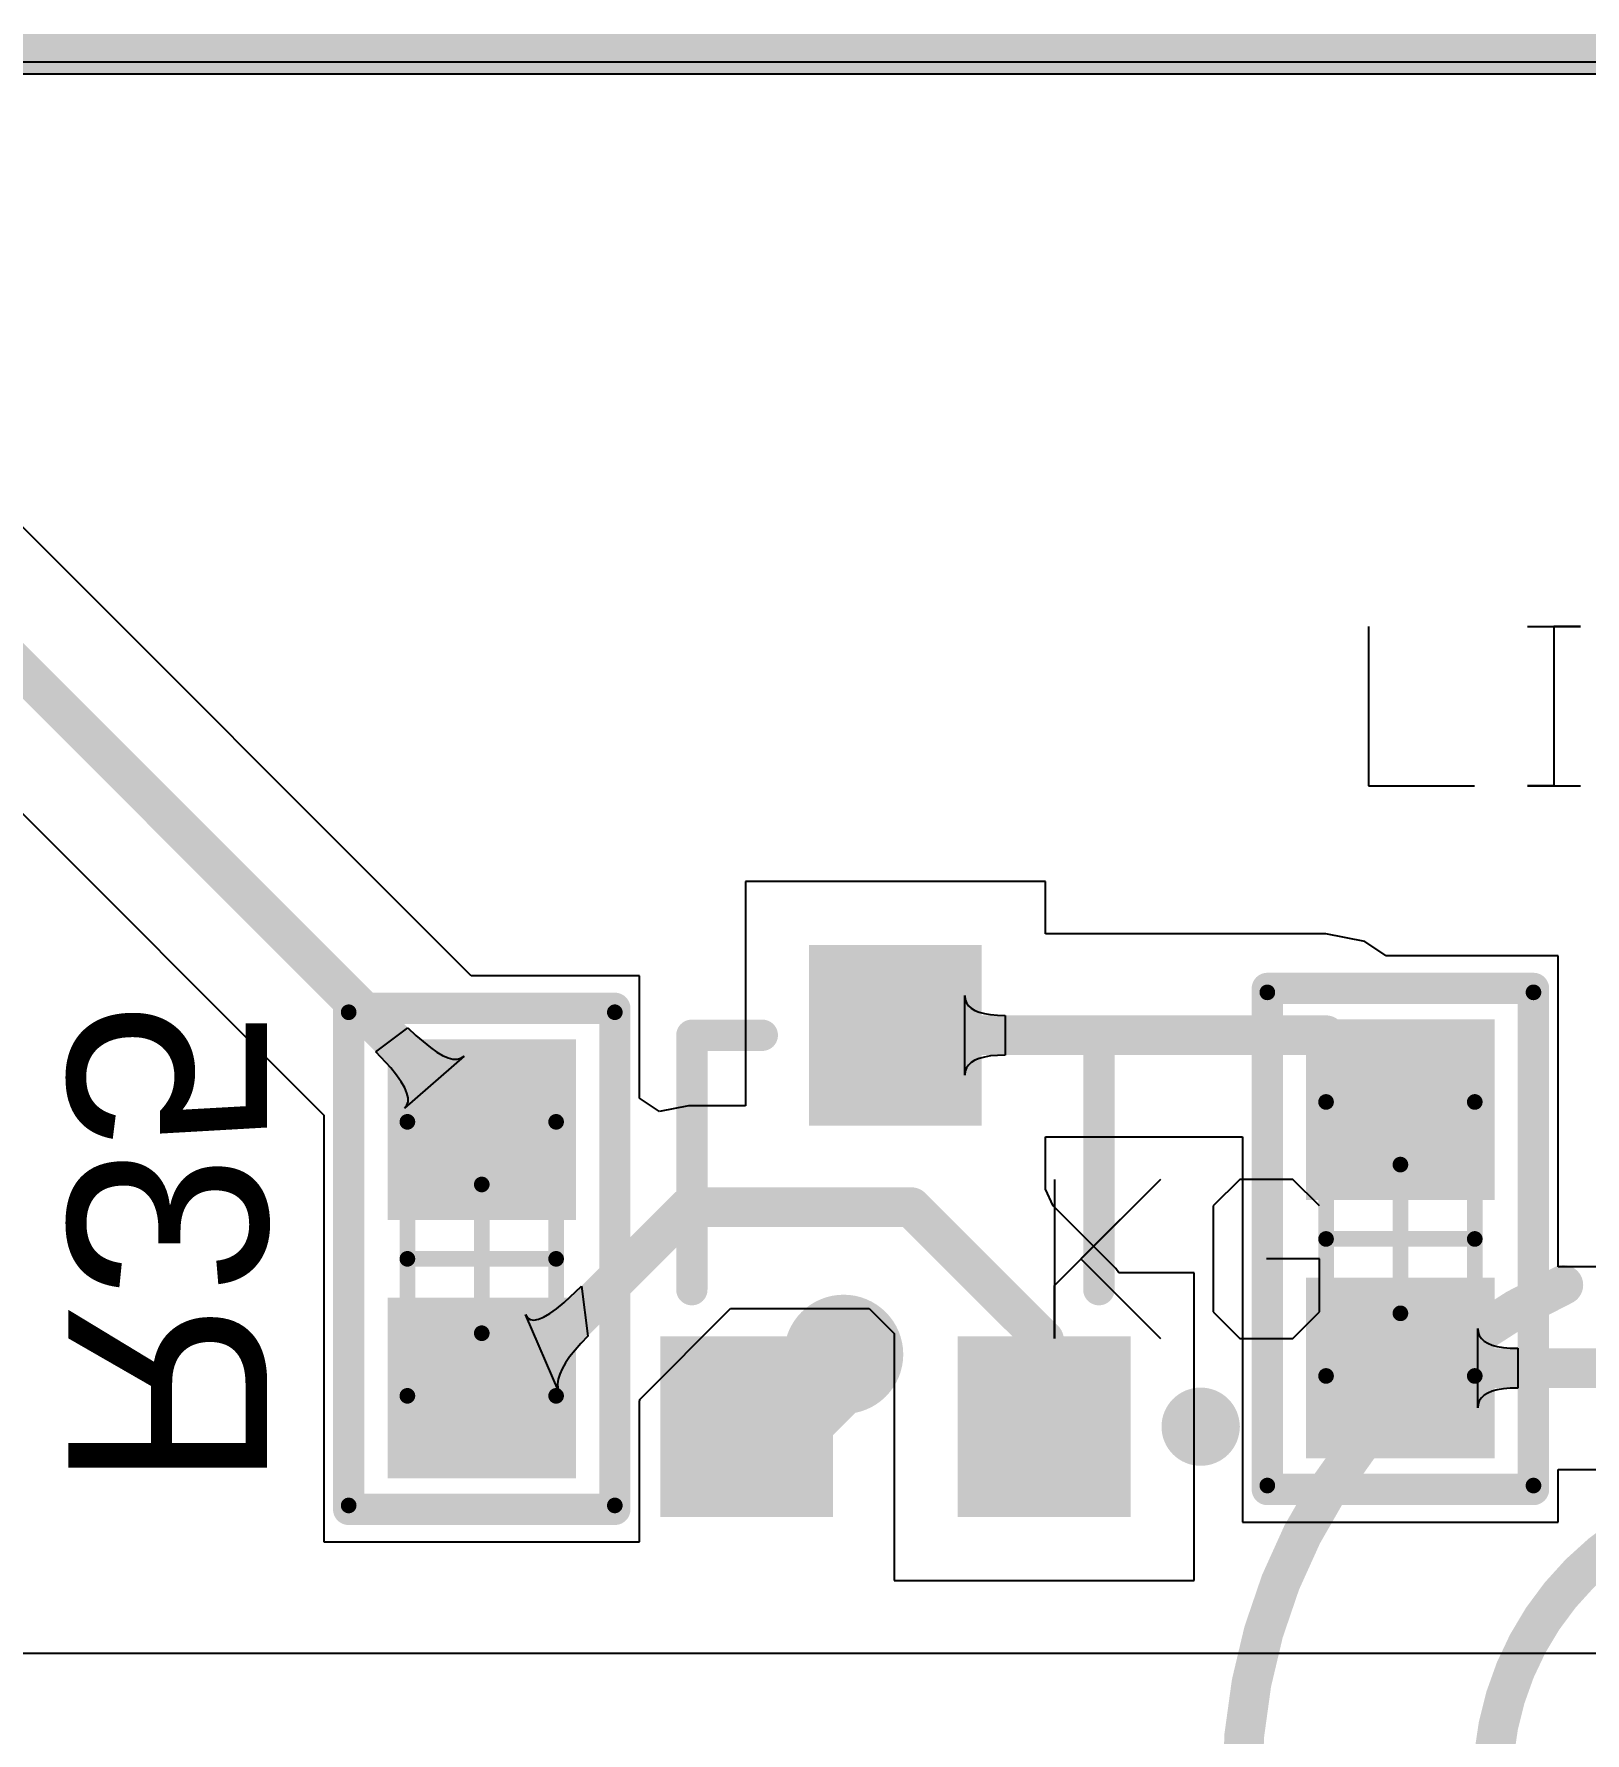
# Model space of a CAD drawing. Extents: x 8 to 204, y 9 to 177.
# Drawn here: x 124.98 to 134.89, y 47.06 to 57.91 of the extents above; entities that cross this region are included whole.
import ezdxf

# ---------------------------------------------------------------- set-up
doc = ezdxf.new("R2010")
doc.units = 0
doc.layers.get('0').update_dxf_attribs({"linetype": 'CONTINUOUS'})
for name, color, linetype in [('BOTTOMLAYER', 5, 'CONTINUOUS'), ('BOTTOMOVERLAY', 54, 'CONTINUOUS'), ('BOTTOMPASTE', 16, 'CONTINUOUS'), ('BOTTOMSOLDER', 6, 'CONTINUOUS'), ('MECHANICAL1', 6, 'CONTINUOUS'), ('MECHANICAL13', 56, 'CONTINUOUS'), ('MECHANICAL15', 56, 'CONTINUOUS'), ('MECHANICAL3', 76, 'CONTINUOUS'), ('MULTILAYER', 9, 'CONTINUOUS'), ('PADHOLELAYER', 156, 'CONTINUOUS'), ('TOPLAYER', 1, 'CONTINUOUS'), ('TOPOVERLAY', 2, 'CONTINUOUS'), ('TOPSOLDER', 216, 'CONTINUOUS'), ('VIAHOLELAYER', 16, 'CONTINUOUS')]:
    doc.layers.add(name, color=color, linetype=linetype)

# ---------------------------------------------------------------- blocks, each defined once
blk = doc.blocks.new('0603___MONTAGEM_M_QUINA_B6')
at = {"layer": 'BOTTOMLAYER'}
for points in [[(-1.3, 0.5), (-1.3, -0.5), (-0.35, 0.5), (-0.35, -0.5)], [(0.35, 0.5), (0.35, -0.5), (1.3, 0.5), (1.3, -0.5)]]:
    blk.add_solid(points, dxfattribs=at)
at = {"layer": 'BOTTOMOVERLAY', "const_width": 0.2}
for points in [[(-1.6, 0.85), (-1.6, -0.85)], [(-1.6, 0.85), (1.6, 0.85)], [(1.6, 0.85), (1.6, -0.85)], [(-1.6, -0.85), (1.6, -0.85)]]:
    blk.add_lwpolyline(points, dxfattribs=at)
at = {"layer": 'BOTTOMOVERLAY', "const_width": 0.1}
for points in [[(-1.65, 0.85, 1), (-1.55, 0.85, 1)], [(-1.65, 0.85, 1), (-1.55, 0.85, 1)], [(1.55, 0.85, 1), (1.65, 0.85, 1)], [(1.55, 0.85, 1), (1.65, 0.85, 1)], [(-1.65, -0.85, 1), (-1.55, -0.85, 1)], [(-1.65, -0.85, 1), (-1.55, -0.85, 1)], [(1.55, -0.85, 1), (1.65, -0.85, 1)], [(1.55, -0.85, 1), (1.65, -0.85, 1)]]:
    blk.add_lwpolyline(points, format="xyb", close=True, dxfattribs=at)
at = {"layer": 'BOTTOMPASTE'}
for points in [[(-1.3, 0.5), (-1.3, -0.5), (-0.35, 0.5), (-0.35, -0.5)], [(0.35, 0.5), (0.35, -0.5), (1.3, 0.5), (1.3, -0.5)]]:
    blk.add_solid(points, dxfattribs=at)
at = {"layer": 'BOTTOMSOLDER'}
for points in [[(-1.402, 0.602), (-1.402, -0.602), (-0.248, 0.602), (-0.248, -0.602)], [(0.248, 0.602), (0.248, -0.602), (1.402, 0.602), (1.402, -0.602)]]:
    blk.add_solid(points, dxfattribs=at)
at = {"layer": 'MECHANICAL13', "const_width": 0.1}
for points in [[(-0.875, 0.475), (-0.875, -0.475)], [(-0.875, 0.475), (0.875, 0.475)], [(0.875, 0.475), (0.875, -0.475)], [(-0.875, -0.475), (0.875, -0.475)]]:
    blk.add_lwpolyline(points, dxfattribs=at)
at = {"layer": 'MECHANICAL13', "const_width": 0.05}
for points in [[(-0.9, 0.475, 1), (-0.85, 0.475, 1)], [(-0.9, 0.475, 1), (-0.85, 0.475, 1)], [(0.85, 0.475, 1), (0.9, 0.475, 1)], [(0.85, 0.475, 1), (0.9, 0.475, 1)], [(-0.9, -0.475, 1), (-0.85, -0.475, 1)], [(-0.9, -0.475, 1), (-0.85, -0.475, 1)], [(0.85, -0.475, 1), (0.9, -0.475, 1)], [(0.85, -0.475, 1), (0.9, -0.475, 1)]]:
    blk.add_lwpolyline(points, format="xyb", close=True, dxfattribs=at)
at = {"layer": 'MECHANICAL15', "const_width": 0.1}
for points in [[(-1.575, 0.85), (-1.575, -0.85)], [(-1.575, 0.85), (1.575, 0.85)], [(1.575, 0.85), (1.575, -0.85)], [(0, 0.475), (0, -0.475)], [(-0.475, 0), (0.475, 0)], [(-1.575, -0.85), (1.575, -0.85)]]:
    blk.add_lwpolyline(points, dxfattribs=at)
at = {"layer": 'MECHANICAL15', "const_width": 0.05}
for points in [[(-1.6, 0.85, 1), (-1.55, 0.85, 1)], [(-1.6, 0.85, 1), (-1.55, 0.85, 1)], [(1.55, 0.85, 1), (1.6, 0.85, 1)], [(1.55, 0.85, 1), (1.6, 0.85, 1)], [(-0.025, 0.475, 1), (0.025, 0.475, 1)], [(-0.5, 0, 1), (-0.45, 0, 1)], [(0.45, 0, 1), (0.5, 0, 1)], [(-0.025, -0.475, 1), (0.025, -0.475, 1)], [(-1.6, -0.85, 1), (-1.55, -0.85, 1)], [(-1.6, -0.85, 1), (-1.55, -0.85, 1)], [(1.55, -0.85, 1), (1.6, -0.85, 1)], [(1.55, -0.85, 1), (1.6, -0.85, 1)]]:
    blk.add_lwpolyline(points, format="xyb", close=True, dxfattribs=at)
blk = doc.blocks.new('0603___MONTAGEM_M_QUINA_BE')
at = {"layer": 'BOTTOMLAYER'}
for points in [[(-1.3, 0.5), (-1.3, -0.5), (-0.35, 0.5), (-0.35, -0.5)], [(0.35, 0.5), (0.35, -0.5), (1.3, 0.5), (1.3, -0.5)]]:
    blk.add_solid(points, dxfattribs=at)
at = {"layer": 'BOTTOMOVERLAY', "const_width": 0.2}
for points in [[(-1.6, -0.85), (-1.6, 0.85)], [(1.6, 0.85), (-1.6, 0.85)], [(1.6, -0.85), (1.6, 0.85)], [(1.6, -0.85), (-1.6, -0.85)]]:
    blk.add_lwpolyline(points, dxfattribs=at)
at = {"layer": 'BOTTOMOVERLAY', "const_width": 0.1}
for points in [[(-1.65, 0.85, 1), (-1.55, 0.85, 1)], [(-1.65, 0.85, 1), (-1.55, 0.85, 1)], [(1.55, 0.85, 1), (1.65, 0.85, 1)], [(1.55, 0.85, 1), (1.65, 0.85, 1)], [(-1.65, -0.85, 1), (-1.55, -0.85, 1)], [(-1.65, -0.85, 1), (-1.55, -0.85, 1)], [(1.55, -0.85, 1), (1.65, -0.85, 1)], [(1.55, -0.85, 1), (1.65, -0.85, 1)]]:
    blk.add_lwpolyline(points, format="xyb", close=True, dxfattribs=at)
at = {"layer": 'BOTTOMPASTE'}
for points in [[(-1.3, 0.5), (-1.3, -0.5), (-0.35, 0.5), (-0.35, -0.5)], [(0.35, 0.5), (0.35, -0.5), (1.3, 0.5), (1.3, -0.5)]]:
    blk.add_solid(points, dxfattribs=at)
at = {"layer": 'BOTTOMSOLDER'}
for points in [[(-1.402, 0.602), (-1.402, -0.602), (-0.248, 0.602), (-0.248, -0.602)], [(0.248, 0.602), (0.248, -0.602), (1.402, 0.602), (1.402, -0.602)]]:
    blk.add_solid(points, dxfattribs=at)
at = {"layer": 'MECHANICAL13', "const_width": 0.1}
for points in [[(-0.875, -0.475), (-0.875, 0.475)], [(0.875, 0.475), (-0.875, 0.475)], [(0.875, -0.475), (0.875, 0.475)], [(0.875, -0.475), (-0.875, -0.475)]]:
    blk.add_lwpolyline(points, dxfattribs=at)
at = {"layer": 'MECHANICAL13', "const_width": 0.05}
for points in [[(-0.9, 0.475, 1), (-0.85, 0.475, 1)], [(-0.9, 0.475, 1), (-0.85, 0.475, 1)], [(0.85, 0.475, 1), (0.9, 0.475, 1)], [(0.85, 0.475, 1), (0.9, 0.475, 1)], [(-0.9, -0.475, 1), (-0.85, -0.475, 1)], [(-0.9, -0.475, 1), (-0.85, -0.475, 1)], [(0.85, -0.475, 1), (0.9, -0.475, 1)], [(0.85, -0.475, 1), (0.9, -0.475, 1)]]:
    blk.add_lwpolyline(points, format="xyb", close=True, dxfattribs=at)
at = {"layer": 'MECHANICAL15', "const_width": 0.1}
for points in [[(-1.575, -0.85), (-1.575, 0.85)], [(1.575, 0.85), (-1.575, 0.85)], [(1.575, -0.85), (1.575, 0.85)], [(0, -0.475), (0, 0.475)], [(0.475, 0), (-0.475, 0)], [(1.575, -0.85), (-1.575, -0.85)]]:
    blk.add_lwpolyline(points, dxfattribs=at)
at = {"layer": 'MECHANICAL15', "const_width": 0.05}
for points in [[(-1.6, 0.85, 1), (-1.55, 0.85, 1)], [(-1.6, 0.85, 1), (-1.55, 0.85, 1)], [(1.55, 0.85, 1), (1.6, 0.85, 1)], [(1.55, 0.85, 1), (1.6, 0.85, 1)], [(-0.025, 0.475, 1), (0.025, 0.475, 1)], [(-0.5, 0, 1), (-0.45, 0, 1)], [(0.45, 0, 1), (0.5, 0, 1)], [(-0.025, -0.475, 1), (0.025, -0.475, 1)], [(-1.6, -0.85, 1), (-1.55, -0.85, 1)], [(-1.6, -0.85, 1), (-1.55, -0.85, 1)], [(1.55, -0.85, 1), (1.6, -0.85, 1)], [(1.55, -0.85, 1), (1.6, -0.85, 1)]]:
    blk.add_lwpolyline(points, format="xyb", close=True, dxfattribs=at)
blk = doc.blocks.new('SOT_23B_B_176')
at = {"layer": 'BOTTOMLAYER'}
for points in [[(-1.4, 0.775), (-0.5, 0.775), (-1.4, 1.725), (-0.5, 1.725)], [(0.5, 0.775), (1.4, 0.775), (0.5, 1.725), (1.4, 1.725)], [(-0.45, -1.725), (0.45, -1.725), (-0.45, -0.775), (0.45, -0.775)]]:
    blk.add_solid(points, dxfattribs=at)
at = {"layer": 'BOTTOMOVERLAY'}
for points, const_width in [([(-1.825, 1.25, 1), (-2.075, 1.25, 1)], 0.25), ([(-2.138, 1.25, 1), (-2.013, 1.25, 1)], 0.125), ([(-1.887, 1.25, 1), (-1.763, 1.25, 1)], 0.125), ([(-1.35, 0.375, 1), (-1.25, 0.375, 1)], 0.1), ([(1.25, 0.375, 1), (1.35, 0.375, 1)], 0.1), ([(-1.35, -1.25, 1), (-1.25, -1.25, 1)], 0.1), ([(-1.35, -1.25, 1), (-1.25, -1.25, 1)], 0.1), ([(-0.9, -1.25, 1), (-0.8, -1.25, 1)], 0.1), ([(0.8, -1.25, 1), (0.9, -1.25, 1)], 0.1), ([(1.25, -1.25, 1), (1.35, -1.25, 1)], 0.1), ([(1.25, -1.25, 1), (1.35, -1.25, 1)], 0.1)]:
    blk.add_lwpolyline(points, format="xyb", close=True, dxfattribs=dict(at, const_width=const_width))
at = {"layer": 'BOTTOMOVERLAY', "const_width": 0.2}
for points in [[(-1.3, 0.375), (-1.3, -1.25)], [(1.3, 0.375), (1.3, -1.25)], [(-0.85, -1.25), (-1.3, -1.25)], [(1.3, -1.25), (0.85, -1.25)]]:
    blk.add_lwpolyline(points, dxfattribs=at)
at = {"layer": 'BOTTOMPASTE'}
for points in [[(-1.4, 0.775), (-0.5, 0.775), (-1.4, 1.725), (-0.5, 1.725)], [(0.5, 0.775), (1.4, 0.775), (0.5, 1.725), (1.4, 1.725)], [(-0.45, -1.725), (0.45, -1.725), (-0.45, -0.775), (0.45, -0.775)]]:
    blk.add_solid(points, dxfattribs=at)
at = {"layer": 'BOTTOMSOLDER'}
for points in [[(-1.502, 0.673), (-0.398, 0.673), (-1.502, 1.827), (-0.398, 1.827)], [(0.398, 0.673), (1.502, 0.673), (0.398, 1.827), (1.502, 1.827)], [(-0.552, -1.827), (0.552, -1.827), (-0.552, -0.673), (0.552, -0.673)]]:
    blk.add_solid(points, dxfattribs=at)
blk = doc.blocks.new('L___3___________196')
at = {"layer": 'BOTTOMLAYER', "const_width": 0.762}
for points in [[(-0.381, 2.54, 1), (0.381, 2.54, 1)], [(-0.381, 0, 1), (0.381, 0, 1)]]:
    blk.add_lwpolyline(points, format="xyb", close=True, dxfattribs=at)
at = {"layer": 'BOTTOMLAYER'}
blk.add_solid([(0.762, -1.778), (-0.762, -1.778), (0.762, -3.302), (-0.762, -3.302)], dxfattribs=at)
at = {"layer": 'BOTTOMSOLDER', "const_width": 0.864}
for points in [[(-0.432, 2.54, 1), (0.432, 2.54, 1)], [(-0.432, 0, 1), (0.432, 0, 1)]]:
    blk.add_lwpolyline(points, format="xyb", close=True, dxfattribs=at)
at = {"layer": 'BOTTOMSOLDER'}
blk.add_solid([(0.864, -1.676), (-0.864, -1.676), (0.864, -3.404), (-0.864, -3.404)], dxfattribs=at)
at = {"layer": 'MECHANICAL1'}
for points, const_width in [([(1.9, 0, 1), (-1.9, 0, 1)], 0.254), ([(-1.963, 0, 1), (-1.836, 0, 1)], 0.127), ([(1.836, 0, 1), (1.963, 0, 1)], 0.127)]:
    blk.add_lwpolyline(points, format="xyb", close=True, dxfattribs=dict(at, const_width=const_width))
at = {"layer": 'MULTILAYER', "const_width": 0.762}
for points in [[(-0.381, 2.54, 1), (0.381, 2.54, 1)], [(-0.381, 0, 1), (0.381, 0, 1)]]:
    blk.add_lwpolyline(points, format="xyb", close=True, dxfattribs=at)
at = {"layer": 'MULTILAYER'}
blk.add_solid([(0.762, -1.778), (-0.762, -1.778), (0.762, -3.302), (-0.762, -3.302)], dxfattribs=at)
at = {"layer": 'PADHOLELAYER', "const_width": 0.394}
for points in [[(-0.197, 2.54, 1), (0.197, 2.54, 1)], [(-0.197, 0, 1), (0.197, 0, 1)], [(-0.197, -2.54, 1), (0.197, -2.54, 1)]]:
    blk.add_lwpolyline(points, format="xyb", close=True, dxfattribs=at)
at = {"layer": 'TOPLAYER', "const_width": 0.762}
for points in [[(-0.381, 2.54, 1), (0.381, 2.54, 1)], [(-0.381, 0, 1), (0.381, 0, 1)]]:
    blk.add_lwpolyline(points, format="xyb", close=True, dxfattribs=at)
at = {"layer": 'TOPLAYER'}
blk.add_solid([(0.762, -1.778), (-0.762, -1.778), (0.762, -3.302), (-0.762, -3.302)], dxfattribs=at)
at = {"layer": 'TOPOVERLAY', "const_width": 0.254}
for points in [[(-1.403, -3.207, -0.648955), (-1.448, 3.186)], [(1.435, 3.192, -0.647722), (1.427, -3.196)]]:
    blk.add_lwpolyline(points, format="xyb", dxfattribs=at)
at = {"layer": 'TOPOVERLAY', "const_width": 0.127}
for points in [[(-1.512, 3.186, 1), (-1.385, 3.186, 1)], [(1.371, 3.192, 1), (1.498, 3.192, 1)], [(-1.466, -3.207, 1), (-1.339, -3.207, 1)], [(1.364, -3.196, 1), (1.491, -3.196, 1)], [(-1.079, -3.556, 1), (-0.952, -3.556, 1)], [(0.825, -3.556, 1), (0.952, -3.556, 1)]]:
    blk.add_lwpolyline(points, format="xyb", close=True, dxfattribs=at)
at = {"layer": 'TOPOVERLAY', "const_width": 0.254}
blk.add_lwpolyline([(-1.016, -3.556), (0.889, -3.556)], dxfattribs=at)
at = {"layer": 'TOPSOLDER', "const_width": 0.864}
for points in [[(-0.432, 2.54, 1), (0.432, 2.54, 1)], [(-0.432, 0, 1), (0.432, 0, 1)]]:
    blk.add_lwpolyline(points, format="xyb", close=True, dxfattribs=at)
at = {"layer": 'TOPSOLDER'}
blk.add_solid([(0.864, -1.676), (-0.864, -1.676), (0.864, -3.404), (-0.864, -3.404)], dxfattribs=at)

msp = doc.modelspace()

# ---------------------------------------------------------------- linework, layer by layer
at = {"layer": 'BOTTOMLAYER'}
for p, q in [((14.605, 57.658), (190.373, 57.658)), ((127.771, 51.897), (122.796, 56.871)), ((122.07, 55.766), (126.829, 51.007)), ((131.438, 52.5), (129.522, 52.5)), ((129.522, 52.5), (129.522, 51.066)), ((131.438, 52.164), (131.438, 52.5)), ((133.23, 52.164), (131.438, 52.164)), ((133.478, 52.115), (133.23, 52.164)), ((133.614, 52.024), (133.478, 52.115)), ((134.714, 52.024), (133.614, 52.024)), ((134.714, 50.038), (134.714, 52.024)), ((128.846, 51.897), (127.771, 51.897)), ((127.771, 51.897), (127.771, 51.897)), ((128.846, 51.115), (128.846, 51.897)), ((130.924, 51.263), (130.924, 51.771)), ((130.924, 51.771), (130.926, 51.746)), ((130.926, 51.746), (130.934, 51.725)), ((130.934, 51.725), (130.947, 51.706)), ((130.947, 51.706), (130.965, 51.689)), ((130.965, 51.689), (130.988, 51.675)), ((130.988, 51.675), (131.016, 51.664)), ((131.016, 51.664), (131.05, 51.655)), ((131.05, 51.655), (131.088, 51.649)), ((127.162, 51.411), (127.366, 51.565)), ((127.366, 51.565), (127.417, 51.516)), ((131.088, 51.649), (131.132, 51.645)), ((131.132, 51.645), (131.181, 51.644)), ((131.181, 51.644), (131.181, 51.39)), ((127.417, 51.516), (127.51, 51.438)), ((127.51, 51.438), (127.551, 51.409)), ((127.258, 51.308), (127.162, 51.411)), ((127.725, 51.383), (127.344, 51.052)), ((127.551, 51.409), (127.588, 51.387)), ((127.588, 51.387), (127.623, 51.373)), ((127.623, 51.373), (127.653, 51.365)), ((127.653, 51.365), (127.681, 51.364)), ((127.681, 51.364), (127.705, 51.37)), ((127.705, 51.37), (127.725, 51.383)), ((130.965, 51.344), (130.947, 51.327)), ((130.988, 51.358), (130.965, 51.344)), ((131.016, 51.369), (130.988, 51.358)), ((131.05, 51.378), (131.016, 51.369)), ((131.088, 51.385), (131.05, 51.378)), ((131.132, 51.388), (131.088, 51.385)), ((131.181, 51.39), (131.132, 51.388)), ((127.294, 51.262), (127.258, 51.308)), ((127.324, 51.22), (127.294, 51.262)), ((127.346, 51.182), (127.324, 51.22)), ((130.926, 51.287), (130.924, 51.263)), ((130.934, 51.308), (130.926, 51.287)), ((130.947, 51.327), (130.934, 51.308)), ((127.36, 51.148), (127.346, 51.182)), ((127.368, 51.118), (127.36, 51.148)), ((127.367, 51.092), (127.368, 51.118)), ((128.973, 51.029), (128.846, 51.115)), ((126.829, 51.007), (126.829, 51.003)), ((126.829, 51.003), (126.83, 50.997)), ((127.344, 51.052), (127.359, 51.07)), ((127.359, 51.07), (127.367, 51.092)), ((129.159, 51.066), (128.973, 51.029)), ((129.522, 51.066), (129.159, 51.066)), ((126.83, 50.997), (126.83, 49.931)), ((131.438, 50.534), (131.438, 50.869)), ((131.438, 50.869), (132.698, 50.869)), ((132.698, 50.869), (132.698, 50.058)), ((131.489, 50.427), (131.438, 50.534)), ((131.438, 50.534), (131.438, 50.534)), ((131.438, 50.534), (131.438, 50.534)), ((131.888, 50.028), (131.489, 50.427)), ((131.907, 50), (131.888, 50.028)), ((132.698, 50.058), (132.698, 48.408)), ((135.179, 50.038), (134.714, 50.038)), ((126.83, 49.931), (126.83, 48.281)), ((132.388, 50), (131.907, 50)), ((132.388, 48.034), (132.388, 50)), ((128.315, 49.77), (128.364, 49.81)), ((128.364, 49.81), (128.476, 49.915)), ((128.476, 49.915), (128.515, 49.595)), ((128.332, 49.236), (128.117, 49.733)), ((128.117, 49.733), (128.13, 49.712)), ((128.13, 49.712), (128.148, 49.701)), ((128.148, 49.701), (128.171, 49.697)), ((128.171, 49.697), (128.2, 49.703)), ((128.2, 49.703), (128.233, 49.717)), ((128.233, 49.717), (128.272, 49.739)), ((128.272, 49.739), (128.315, 49.77)), ((128.847, 49.191), (129.427, 49.772)), ((129.427, 49.772), (130.313, 49.772)), ((130.313, 49.772), (130.472, 49.613)), ((128.515, 49.595), (128.47, 49.549)), ((130.472, 49.613), (130.472, 48.034)), ((134.2, 49.137), (134.2, 49.645)), ((134.2, 49.645), (134.202, 49.621)), ((134.202, 49.621), (134.21, 49.599)), ((134.21, 49.599), (134.223, 49.58)), ((128.47, 49.549), (128.399, 49.464)), ((134.223, 49.58), (134.241, 49.564)), ((134.241, 49.564), (134.264, 49.55)), ((134.264, 49.55), (134.292, 49.538)), ((134.292, 49.538), (134.325, 49.529)), ((134.325, 49.529), (134.364, 49.523)), ((134.364, 49.523), (134.408, 49.519)), ((134.408, 49.519), (134.457, 49.518)), ((134.457, 49.518), (134.457, 49.264)), ((128.351, 49.387), (128.336, 49.353)), ((128.372, 49.424), (128.351, 49.387)), ((128.399, 49.464), (128.372, 49.424)), ((128.326, 49.32), (128.322, 49.29)), ((128.322, 49.29), (128.324, 49.262)), ((128.336, 49.353), (128.326, 49.32)), ((128.324, 49.262), (128.332, 49.236)), ((128.846, 49.18), (128.848, 49.185)), ((128.846, 48.281), (128.846, 49.18)), ((128.848, 49.185), (128.847, 49.191)), ((134.202, 49.161), (134.2, 49.137)), ((134.21, 49.183), (134.202, 49.161)), ((134.223, 49.202), (134.21, 49.183)), ((134.241, 49.218), (134.223, 49.202)), ((134.264, 49.232), (134.241, 49.218)), ((134.292, 49.243), (134.264, 49.232)), ((134.325, 49.252), (134.292, 49.243)), ((134.364, 49.259), (134.325, 49.252)), ((134.408, 49.263), (134.364, 49.259)), ((134.457, 49.264), (134.408, 49.263)), ((134.714, 48.408), (134.714, 48.743)), ((134.714, 48.743), (135.041, 48.743)), ((132.698, 48.408), (134.714, 48.408)), ((126.83, 48.281), (128.846, 48.281)), ((130.472, 48.034), (132.388, 48.034))]:
    msp.add_line(p, q, dxfattribs=at)
for points, const_width in [([(122.339, 56.413), (127.838, 50.914)], 0.254), ([(130.48, 51.517), (133.23, 51.517)], 0.254), ([(133.23, 51.517), (133.706, 51.041)], 0.254), ([(128.004, 49.264), (129.159, 50.419)], 0.254), ([(129.159, 50.419), (130.581, 50.419)], 0.254), ([(130.581, 50.419), (131.43, 49.571)], 0.254), ([(129.687, 49.017), (130.15, 49.479)], 0.635), ([(131.43, 49.017), (131.43, 49.571)], 0.254), ([(133.706, 49.391), (136.08, 49.391)], 0.254), ([(127.838, 49.264), (128.004, 49.264)], 0.254), ([(129.53, 49.017), (129.687, 49.017)], 0.635)]:
    msp.add_lwpolyline(points, dxfattribs=dict(at, const_width=const_width))
for points, const_width in [([(130.416, 51.517, 1), (130.543, 51.517, 1)], 0.127), ([(133.166, 51.517, 1), (133.293, 51.517, 1)], 0.127), ([(133.166, 51.517, 1), (133.293, 51.517, 1)], 0.127), ([(133.642, 51.041, 1), (133.769, 51.041, 1)], 0.127), ([(127.775, 50.914, 1), (127.902, 50.914, 1)], 0.127), ([(129.095, 50.419, 1), (129.222, 50.419, 1)], 0.127), ([(129.095, 50.419, 1), (129.222, 50.419, 1)], 0.127), ([(130.518, 50.419, 1), (130.645, 50.419, 1)], 0.127), ([(130.518, 50.419, 1), (130.645, 50.419, 1)], 0.127), ([(129.959, 49.479, 1), (130.34, 49.479, 1)], 0.381), ([(129.991, 49.479, 1), (130.308, 49.479, 1)], 0.318), ([(131.366, 49.571, 1), (131.493, 49.571, 1)], 0.127), ([(131.366, 49.571, 1), (131.493, 49.571, 1)], 0.127), ([(133.642, 49.391, 1), (133.769, 49.391, 1)], 0.127), ([(127.775, 49.264, 1), (127.902, 49.264, 1)], 0.127), ([(127.94, 49.264, 1), (128.067, 49.264, 1)], 0.127), ([(127.94, 49.264, 1), (128.067, 49.264, 1)], 0.127), ([(129.371, 49.017, 1), (129.689, 49.017, 1)], 0.318), ([(129.528, 49.017, 1), (129.846, 49.017, 1)], 0.318), ([(129.528, 49.017, 1), (129.846, 49.017, 1)], 0.318), ([(131.366, 49.017, 1), (131.493, 49.017, 1)], 0.127)]:
    msp.add_lwpolyline(points, format="xyb", close=True, dxfattribs=dict(at, const_width=const_width))
at = {"layer": 'MECHANICAL3', "const_width": 0.254}
msp.add_lwpolyline([(14.605, 57.785), (190.5, 57.785)], dxfattribs=at)
at = {"layer": 'MULTILAYER', "const_width": 0.381}
msp.add_lwpolyline([(129.959, 49.479, 1), (130.34, 49.479, 1)], format="xyb", close=True, dxfattribs=at)
at = {"layer": 'TOPLAYER'}
for p, q in [((14.681, 57.734), (190.373, 57.734)), ((135.233, 47.569), (121.79, 47.569))]:
    msp.add_line(p, q, dxfattribs=at)
at = {"layer": 'TOPLAYER', "const_width": 0.381}
msp.add_lwpolyline([(129.959, 49.479, 1), (130.34, 49.479, 1)], format="xyb", close=True, dxfattribs=at)
at = {"layer": 'TOPOVERLAY'}
for p, q in [((133.502, 54.127), (133.502, 53.111)), ((134.518, 54.127), (134.857, 54.127)), ((134.857, 54.127), (134.687, 54.127)), ((134.687, 54.127), (134.687, 53.111)), ((133.502, 53.111), (134.18, 53.111)), ((134.687, 53.111), (134.518, 53.111)), ((134.518, 53.111), (134.857, 53.111)), ((131.496, 50.596), (131.496, 49.581)), ((131.496, 49.919), (132.173, 50.596)), ((132.173, 50.596), (131.665, 50.089)), ((132.681, 50.596), (132.511, 50.427)), ((133.019, 50.596), (132.681, 50.596)), ((133.189, 50.427), (133.019, 50.596)), ((132.511, 50.427), (132.511, 49.75)), ((131.665, 50.089), (132.173, 49.581)), ((133.189, 50.089), (132.85, 50.089)), ((133.189, 49.75), (133.189, 50.089)), ((131.496, 49.581), (131.496, 49.919)), ((132.511, 49.75), (132.681, 49.581)), ((133.019, 49.581), (133.189, 49.75)), ((132.681, 49.581), (133.019, 49.581))]:
    msp.add_line(p, q, dxfattribs=at)
at = {"layer": 'VIAHOLELAYER', "const_width": 0.191}
msp.add_lwpolyline([(130.054, 49.479, 1), (130.245, 49.479, 1)], format="xyb", close=True, dxfattribs=at)

# ---------------------------------------------------------------- block references
for name, p, rotation in [('SOT_23B_B_176', (130.48, 50.267), 180), ('0603___MONTAGEM_M_QUINA_BE', (133.706, 50.216), 270), ('0603___MONTAGEM_M_QUINA_B6', (127.838, 50.089), 90)]:
    msp.add_blockref(name, p, dxfattribs=dict(rotation=rotation))
msp.add_blockref('L___3___________196', (136.195, 46.736))

# ---------------------------------------------------------------- texts
at = {"layer": 'BOTTOMOVERLAY', "text_generation_flag": 2}
msp.add_text('R35', height=1.27, rotation=270, dxfattribs=at).set_placement((125.197, 48.616))

doc.saveas('drawing.dxf')
